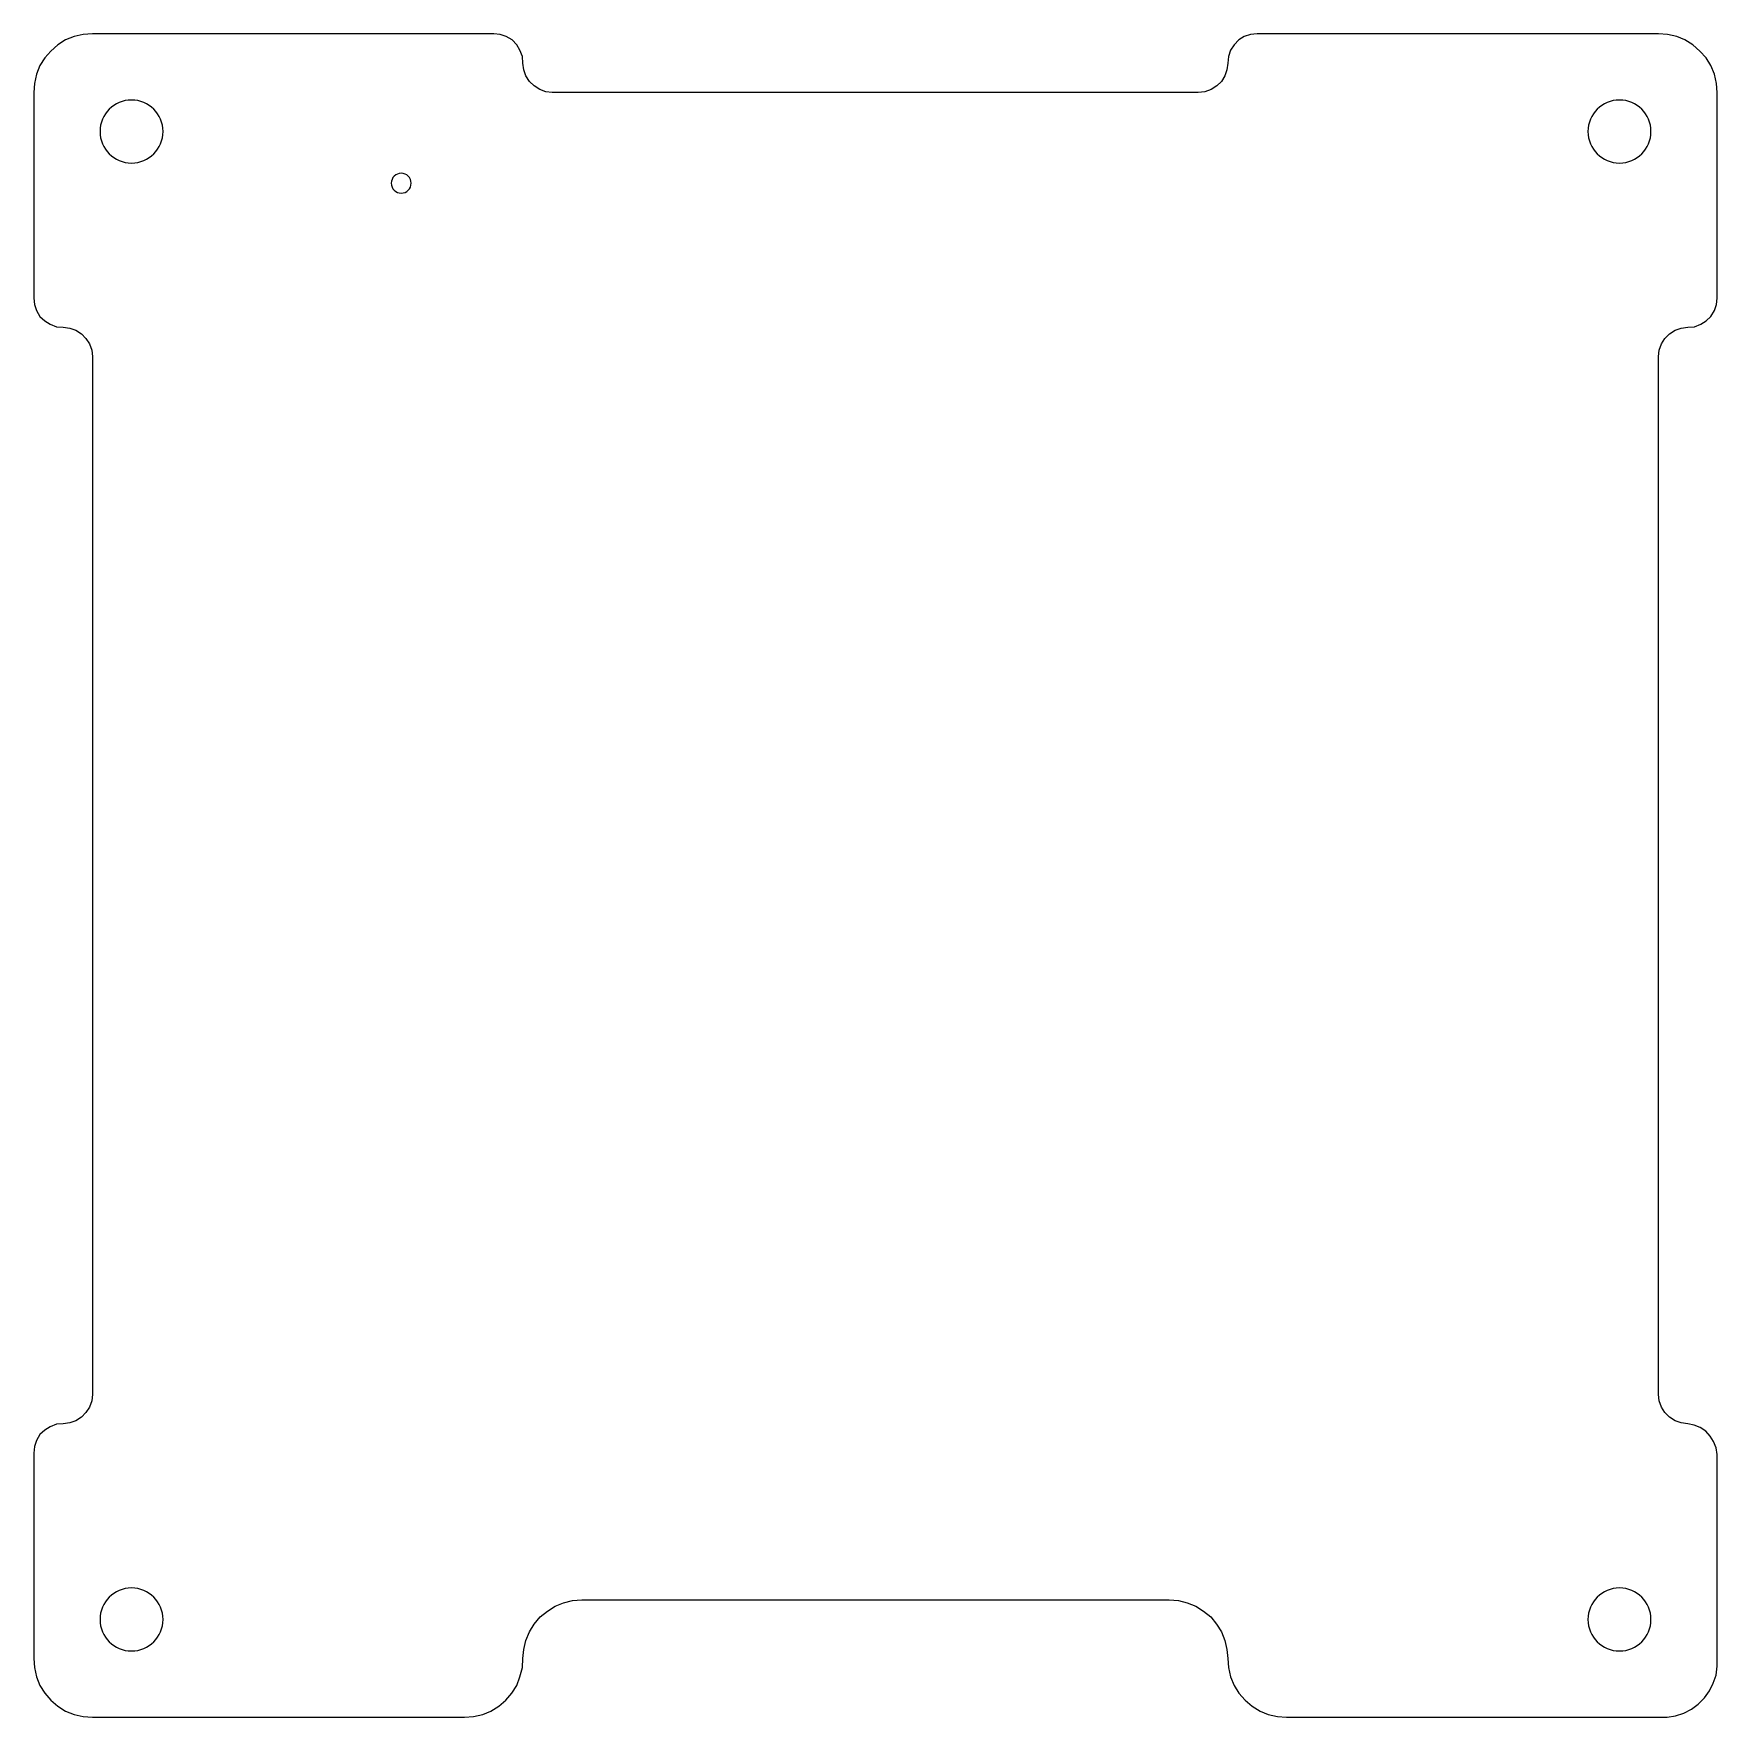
# Model space of a CAD drawing. Header units: millimetres. Extents: x -43 to 43, y -43 to 43.
import ezdxf

# ---------------------------------------------------------------- set-up
doc = ezdxf.new("R2010")
doc.units = ezdxf.units.MM
doc.header["$MEASUREMENT"] = 0
doc.layers.add('Camada 1', color=7, linetype='Continuous')

msp = doc.modelspace()

# ---------------------------------------------------------------- linework, layer by layer
at = {"layer": 'Camada 1', "color": 250, "lineweight": 18}
for points, knots in [([(39.9635, -43.0393), (39.9635, -43.0393), (20.9677, -43.0393), (20.9677, -43.0393), (20.9677, -43.0393), (20.5019, -42.997), (20.5019, -42.997), (20.5019, -42.997), (20.0359, -42.8911), (20.0359, -42.8911), (20.0359, -42.8911), (19.6124, -42.7216), (19.6124, -42.7216), (19.6124, -42.7216), (19.21, -42.4675), (19.21, -42.4675), (19.21, -42.4675), (18.8501, -42.1711), (18.8501, -42.1711), (18.8501, -42.1711), (18.5324, -41.8111), (18.5324, -41.8111), (18.5324, -41.8111), (18.2994, -41.4087), (18.2994, -41.4087), (18.2994, -41.4087), (18.1088, -40.964), (18.1088, -40.964), (18.1088, -40.964), (18.0029, -40.4981), (18.0029, -40.4981), (18.0029, -40.4981), (17.9606, -40.0322), (17.9606, -40.0322), (17.9606, -40.0322), (17.9182, -39.5663), (17.9182, -39.5663), (17.9182, -39.5663), (17.8124, -39.1216), (17.8124, -39.1216), (17.8124, -39.1216), (17.643, -38.6769), (17.643, -38.6769), (17.643, -38.6769), (17.3888, -38.2745), (17.3888, -38.2745), (17.3888, -38.2745), (17.0923, -37.9145), (17.0923, -37.9145), (17.0923, -37.9145), (16.7323, -37.618), (16.7323, -37.618), (16.7323, -37.618), (16.3299, -37.3639), (16.3299, -37.3639), (16.3299, -37.3639), (15.8852, -37.1944), (15.8852, -37.1944), (15.8852, -37.1944), (15.4405, -37.0674), (15.4405, -37.0674), (15.4405, -37.0674), (14.9747, -37.0463), (14.9747, -37.0463), (5.8882, -37.0463), (-5.9666, -37.0452), (-15.0333, -37.0463), (-15.0333, -37.0463), (-15.4992, -37.0674), (-15.4992, -37.0674), (-15.4992, -37.0674), (-15.965, -37.1944), (-15.965, -37.1944), (-15.965, -37.1944), (-16.3886, -37.3639), (-16.3886, -37.3639), (-16.3886, -37.3639), (-16.7909, -37.618), (-16.7909, -37.618), (-16.7909, -37.618), (-17.151, -37.9145), (-17.151, -37.9145), (-17.151, -37.9145), (-17.4687, -38.2745), (-17.4687, -38.2745), (-17.4687, -38.2745), (-17.7016, -38.6769), (-17.7016, -38.6769), (-17.7016, -38.6769), (-17.8922, -39.1216), (-17.8922, -39.1216), (-17.8922, -39.1216), (-17.998, -39.5663), (-17.998, -39.5663), (-17.998, -39.5663), (-18.0404, -40.0322), (-18.0404, -40.0322), (-18.0404, -40.0322), (-18.0615, -40.4981), (-18.0615, -40.4981), (-18.0615, -40.4981), (-18.1886, -40.964), (-18.1886, -40.964), (-18.1886, -40.964), (-18.3581, -41.4087), (-18.3581, -41.4087), (-18.3581, -41.4087), (-18.6122, -41.8111), (-18.6122, -41.8111), (-18.6122, -41.8111), (-18.9087, -42.1711), (-18.9087, -42.1711), (-18.9087, -42.1711), (-19.2686, -42.4675), (-19.2686, -42.4675), (-19.2686, -42.4675), (-19.671, -42.7216), (-19.671, -42.7216), (-19.671, -42.7216), (-20.0945, -42.8911), (-20.0945, -42.8911), (-20.0945, -42.8911), (-20.5605, -42.997), (-20.5605, -42.997), (-20.5605, -42.997), (-21.0264, -43.0393), (-21.0264, -43.0393), (-21.0264, -43.0393), (-40.0222, -43.0393), (-40.0222, -43.0393), (-40.0222, -43.0393), (-40.5093, -42.997), (-40.5093, -42.997), (-40.5093, -42.997), (-40.954, -42.8911), (-40.954, -42.8911), (-40.954, -42.8911), (-41.3987, -42.7216), (-41.3987, -42.7216), (-41.3987, -42.7216), (-41.8011, -42.4675), (-41.8011, -42.4675), (-41.8011, -42.4675), (-42.1611, -42.1711), (-42.1611, -42.1711), (-42.1611, -42.1711), (-42.4575, -41.8111), (-42.4575, -41.8111), (-42.4575, -41.8111), (-42.7116, -41.4087), (-42.7116, -41.4087), (-42.7116, -41.4087), (-42.8811, -40.964), (-42.8811, -40.964), (-42.8811, -40.964), (-42.987, -40.4981), (-42.987, -40.4981), (-42.987, -40.4981), (-43.0293, -40.0322), (-43.0293, -40.0322), (-43.0293, -40.0322), (-43.0293, -29.5496), (-43.0293, -29.5496), (-43.0293, -29.5496), (-42.987, -29.2107), (-42.987, -29.2107), (-42.987, -29.2107), (-42.8811, -28.8931), (-42.8811, -28.8931), (-42.8811, -28.8931), (-42.7116, -28.5966), (-42.7116, -28.5966), (-42.7116, -28.5966), (-42.4575, -28.3636), (-42.4575, -28.3636), (-42.4575, -28.3636), (-42.1823, -28.1942), (-42.1823, -28.1942), (-42.1823, -28.1942), (-41.8646, -28.0672), (-41.8646, -28.0672), (-41.8646, -28.0672), (-41.5258, -28.0459), (-41.5258, -28.0459), (-41.5258, -28.0459), (-41.1869, -28.0036), (-41.1869, -28.0036), (-41.1869, -28.0036), (-40.8692, -27.8978), (-40.8692, -27.8978), (-40.8692, -27.8978), (-40.594, -27.7072), (-40.594, -27.7072), (-40.594, -27.7072), (-40.361, -27.4742), (-40.361, -27.4742), (-40.361, -27.4742), (-40.1704, -27.1989), (-40.1704, -27.1989), (-40.1704, -27.1989), (-40.0645, -26.8813), (-40.0645, -26.8813), (-40.0645, -26.8813), (-40.0222, -26.5424), (-40.0222, -26.5424), (-40.0222, -26.5424), (-40.0222, 26.4638), (-40.0222, 26.4638), (-40.0222, 26.4638), (-40.0645, 26.8026), (-40.0645, 26.8026), (-40.0645, 26.8026), (-40.1704, 27.1202), (-40.1704, 27.1202), (-40.1704, 27.1202), (-40.361, 27.3956), (-40.361, 27.3956), (-40.361, 27.3956), (-40.594, 27.6285), (-40.594, 27.6285), (-40.594, 27.6285), (-40.8692, 27.8191), (-40.8692, 27.8191), (-40.8692, 27.8191), (-41.1869, 27.925), (-41.1869, 27.925), (-41.1869, 27.925), (-41.5258, 27.9673), (-41.5258, 27.9673), (-41.5258, 27.9673), (-41.8646, 27.9886), (-41.8646, 27.9886), (-41.8646, 27.9886), (-42.1823, 28.1156), (-42.1823, 28.1156), (-42.1823, 28.1156), (-42.4575, 28.285), (-42.4575, 28.285), (-42.4575, 28.285), (-42.7116, 28.5179), (-42.7116, 28.5179), (-42.7116, 28.5179), (-42.8811, 28.8145), (-42.8811, 28.8145), (-42.8811, 28.8145), (-42.987, 29.1321), (-42.987, 29.1321), (-42.987, 29.1321), (-43.0293, 29.4498), (-43.0293, 29.4498), (-43.0293, 29.4498), (-43.0293, 39.9535), (-43.0293, 39.9535), (-43.0293, 39.9535), (-42.987, 40.4195), (-42.987, 40.4195), (-42.987, 40.4195), (-42.8811, 40.8854), (-42.8811, 40.8854), (-42.8811, 40.8854), (-42.7116, 41.3301), (-42.7116, 41.3301), (-42.7116, 41.3301), (-42.4575, 41.7324), (-42.4575, 41.7324), (-42.4575, 41.7324), (-42.1611, 42.0713), (-42.1611, 42.0713), (-42.1611, 42.0713), (-41.8011, 42.3889), (-41.8011, 42.3889), (-41.8011, 42.3889), (-41.3987, 42.643), (-41.3987, 42.643), (-41.3987, 42.643), (-40.954, 42.8124), (-40.954, 42.8124), (-40.954, 42.8124), (-40.5093, 42.9184), (-40.5093, 42.9184), (-40.5093, 42.9184), (-40.0222, 42.9607), (-40.0222, 42.9607), (-40.0222, 42.9607), (-19.5228, 42.9607), (-19.5228, 42.9607), (-19.5228, 42.9607), (-19.2051, 42.9184), (-19.2051, 42.9184), (-19.2051, 42.9184), (-18.8875, 42.8124), (-18.8875, 42.8124), (-18.8875, 42.8124), (-18.591, 42.643), (-18.591, 42.643), (-18.591, 42.643), (-18.3581, 42.3889), (-18.3581, 42.3889), (-18.3581, 42.3889), (-18.1886, 42.1136), (-18.1886, 42.1136), (-18.1886, 42.1136), (-18.0615, 41.7959), (-18.0615, 41.7959), (-18.0615, 41.7959), (-18.0404, 41.4572), (-18.0404, 41.4572), (-18.0404, 41.4572), (-17.998, 41.1183), (-17.998, 41.1183), (-17.998, 41.1183), (-17.8922, 40.8006), (-17.8922, 40.8006), (-17.8922, 40.8006), (-17.7016, 40.5253), (-17.7016, 40.5253), (-17.7016, 40.5253), (-17.4687, 40.2924), (-17.4687, 40.2924), (-17.4687, 40.2924), (-17.1721, 40.1018), (-17.1721, 40.1018), (-17.1721, 40.1018), (-16.8757, 39.9959), (-16.8757, 39.9959), (-16.8757, 39.9959), (-16.5368, 39.9535), (-16.5368, 39.9535), (-16.5368, 39.9535), (16.457, 39.9535), (16.457, 39.9535), (16.457, 39.9535), (16.7959, 39.9959), (16.7959, 39.9959), (16.7959, 39.9959), (17.1135, 40.1018), (17.1135, 40.1018), (17.1135, 40.1018), (17.41, 40.2924), (17.41, 40.2924), (17.41, 40.2924), (17.643, 40.5253), (17.643, 40.5253), (17.643, 40.5253), (17.8124, 40.8006), (17.8124, 40.8006), (17.8124, 40.8006), (17.9182, 41.1183), (17.9182, 41.1183), (17.9182, 41.1183), (17.9606, 41.4572), (17.9606, 41.4572), (17.9606, 41.4572), (18.0029, 41.7959), (18.0029, 41.7959), (18.0029, 41.7959), (18.1088, 42.1136), (18.1088, 42.1136), (18.1088, 42.1136), (18.2994, 42.3889), (18.2994, 42.3889), (18.2994, 42.3889), (18.5324, 42.643), (18.5324, 42.643), (18.5324, 42.643), (18.8076, 42.8124), (18.8076, 42.8124), (18.8076, 42.8124), (19.1253, 42.9184), (19.1253, 42.9184), (19.1253, 42.9184), (19.4642, 42.9607), (19.4642, 42.9607), (19.4642, 42.9607), (39.9635, 42.9607), (39.9635, 42.9607), (39.9635, 42.9607), (40.4295, 42.9184), (40.4295, 42.9184), (40.4295, 42.9184), (40.8954, 42.8124), (40.8954, 42.8124), (40.8954, 42.8124), (41.3189, 42.643), (41.3189, 42.643), (41.3189, 42.643), (41.7213, 42.3889), (41.7213, 42.3889), (41.7213, 42.3889), (42.0813, 42.0713), (42.0813, 42.0713), (42.0813, 42.0713), (42.3989, 41.7324), (42.3989, 41.7324), (42.3989, 41.7324), (42.6318, 41.3301), (42.6318, 41.3301), (42.6318, 41.3301), (42.8224, 40.8854), (42.8224, 40.8854), (42.8224, 40.8854), (42.9284, 40.4195), (42.9284, 40.4195), (42.9284, 40.4195), (42.9707, 39.9535), (42.9707, 39.9535), (42.9707, 39.9535), (42.9707, 29.4498), (42.9707, 29.4498), (42.9707, 29.4498), (42.9284, 29.1321), (42.9284, 29.1321), (42.9284, 29.1321), (42.8224, 28.8145), (42.8224, 28.8145), (42.8224, 28.8145), (42.6318, 28.5179), (42.6318, 28.5179), (42.6318, 28.5179), (42.3989, 28.285), (42.3989, 28.285), (42.3989, 28.285), (42.1236, 28.1156), (42.1236, 28.1156), (42.1236, 28.1156), (41.8059, 27.9886), (41.8059, 27.9886), (41.8059, 27.9886), (41.4672, 27.9673), (41.4672, 27.9673), (41.4672, 27.9673), (41.1283, 27.925), (41.1283, 27.925), (41.1283, 27.925), (40.8106, 27.8191), (40.8106, 27.8191), (40.8106, 27.8191), (40.5353, 27.6285), (40.5353, 27.6285), (40.5353, 27.6285), (40.2812, 27.3956), (40.2812, 27.3956), (40.2812, 27.3956), (40.1118, 27.1202), (40.1118, 27.1202), (40.1118, 27.1202), (40.0059, 26.8026), (40.0059, 26.8026), (40.0059, 26.8026), (39.9635, 26.4638), (39.9635, 26.4638), (39.9635, 26.4638), (39.9635, -26.5424), (39.9635, -26.5424), (39.9635, -26.5424), (40.0059, -26.8813), (40.0059, -26.8813), (40.0059, -26.8813), (40.1118, -27.1989), (40.1118, -27.1989), (40.1118, -27.1989), (40.2812, -27.4742), (40.2812, -27.4742), (40.2812, -27.4742), (40.5353, -27.7072), (40.5353, -27.7072), (40.5353, -27.7072), (40.8106, -27.8978), (40.8106, -27.8978), (40.8106, -27.8978), (41.1283, -28.0036), (41.1283, -28.0036), (41.1283, -28.0036), (41.4672, -28.0459), (41.4672, -28.0459), (41.4672, -28.0459), (41.7848, -28.1095), (41.7848, -28.1095), (41.7848, -28.1095), (42.1025, -28.2365), (42.1025, -28.2365), (42.1025, -28.2365), (42.3777, -28.4271), (42.3777, -28.4271), (42.3777, -28.4271), (42.6107, -28.6813), (42.6107, -28.6813), (42.6107, -28.6813), (42.7801, -28.9566), (42.7801, -28.9566), (42.7801, -28.9566), (42.9072, -29.2742), (42.9072, -29.2742), (42.9072, -29.2742), (42.9707, -29.6131), (42.9707, -29.6131), (42.9707, -29.6131), (42.9707, -29.9308), (42.9707, -29.9308), (42.9707, -29.9308), (42.9707, -40.4345), (42.9707, -40.4345), (42.9707, -40.4345), (42.9072, -40.8792), (42.9072, -40.8792), (42.9072, -40.8792), (42.7589, -41.3028), (42.7589, -41.3028), (42.7589, -41.3028), (42.5683, -41.684), (42.5683, -41.684), (42.5683, -41.684), (42.3142, -42.044), (42.3142, -42.044), (42.3142, -42.044), (41.9965, -42.3617), (41.9965, -42.3617), (41.9965, -42.3617), (41.6578, -42.6158), (41.6578, -42.6158), (41.6578, -42.6158), (41.2554, -42.8276), (41.2554, -42.8276), (41.2554, -42.8276), (40.8318, -42.9547), (40.8318, -42.9547), (40.8318, -42.9547), (40.4082, -43.0393), (40.4082, -43.0393), (40.4082, -43.0393), (39.9635, -43.0393), (39.9635, -43.0393)], [0, 0, 0, 0, 0.0056497, 0.0056497, 0.0056497, 0.0112994, 0.0112994, 0.0112994, 0.0169492, 0.0169492, 0.0169492, 0.0225989, 0.0225989, 0.0225989, 0.0282486, 0.0282486, 0.0282486, 0.0338983, 0.0338983, 0.0338983, 0.039548, 0.039548, 0.039548, 0.0451977, 0.0451977, 0.0451977, 0.0508475, 0.0508475, 0.0508475, 0.0564972, 0.0564972, 0.0564972, 0.0621469, 0.0621469, 0.0621469, 0.0677966, 0.0677966, 0.0677966, 0.0734463, 0.0734463, 0.0734463, 0.079096, 0.079096, 0.079096, 0.0847458, 0.0847458, 0.0847458, 0.0903955, 0.0903955, 0.0903955, 0.0960452, 0.0960452, 0.0960452, 0.1016949, 0.1016949, 0.1016949, 0.1073446, 0.1073446, 0.1073446, 0.1129944, 0.1129944, 0.1129944, 0.1186441, 0.1186441, 0.1186441, 0.1242938, 0.1242938, 0.1242938, 0.1299435, 0.1299435, 0.1299435, 0.1355932, 0.1355932, 0.1355932, 0.1412429, 0.1412429, 0.1412429, 0.1468927, 0.1468927, 0.1468927, 0.1525424, 0.1525424, 0.1525424, 0.1581921, 0.1581921, 0.1581921, 0.1638418, 0.1638418, 0.1638418, 0.1694915, 0.1694915, 0.1694915, 0.1751412, 0.1751412, 0.1751412, 0.180791, 0.180791, 0.180791, 0.1864407, 0.1864407, 0.1864407, 0.1920904, 0.1920904, 0.1920904, 0.1977401, 0.1977401, 0.1977401, 0.2033898, 0.2033898, 0.2033898, 0.2090395, 0.2090395, 0.2090395, 0.2146893, 0.2146893, 0.2146893, 0.220339, 0.220339, 0.220339, 0.2259887, 0.2259887, 0.2259887, 0.2316384, 0.2316384, 0.2316384, 0.2372881, 0.2372881, 0.2372881, 0.2429379, 0.2429379, 0.2429379, 0.2485876, 0.2485876, 0.2485876, 0.2542373, 0.2542373, 0.2542373, 0.259887, 0.259887, 0.259887, 0.2655367, 0.2655367, 0.2655367, 0.2711864, 0.2711864, 0.2711864, 0.2768362, 0.2768362, 0.2768362, 0.2824859, 0.2824859, 0.2824859, 0.2881356, 0.2881356, 0.2881356, 0.2937853, 0.2937853, 0.2937853, 0.299435, 0.299435, 0.299435, 0.3050847, 0.3050847, 0.3050847, 0.3107345, 0.3107345, 0.3107345, 0.3163842, 0.3163842, 0.3163842, 0.3220339, 0.3220339, 0.3220339, 0.3276836, 0.3276836, 0.3276836, 0.3333333, 0.3333333, 0.3333333, 0.3389831, 0.3389831, 0.3389831, 0.3446328, 0.3446328, 0.3446328, 0.3502825, 0.3502825, 0.3502825, 0.3559322, 0.3559322, 0.3559322, 0.3615819, 0.3615819, 0.3615819, 0.3672316, 0.3672316, 0.3672316, 0.3728814, 0.3728814, 0.3728814, 0.3785311, 0.3785311, 0.3785311, 0.3841808, 0.3841808, 0.3841808, 0.3898305, 0.3898305, 0.3898305, 0.3954802, 0.3954802, 0.3954802, 0.4011299, 0.4011299, 0.4011299, 0.4067797, 0.4067797, 0.4067797, 0.4124294, 0.4124294, 0.4124294, 0.4180791, 0.4180791, 0.4180791, 0.4237288, 0.4237288, 0.4237288, 0.4293785, 0.4293785, 0.4293785, 0.4350282, 0.4350282, 0.4350282, 0.440678, 0.440678, 0.440678, 0.4463277, 0.4463277, 0.4463277, 0.4519774, 0.4519774, 0.4519774, 0.4576271, 0.4576271, 0.4576271, 0.4632768, 0.4632768, 0.4632768, 0.4689266, 0.4689266, 0.4689266, 0.4745763, 0.4745763, 0.4745763, 0.480226, 0.480226, 0.480226, 0.4858757, 0.4858757, 0.4858757, 0.4915254, 0.4915254, 0.4915254, 0.4971751, 0.4971751, 0.4971751, 0.5028249, 0.5028249, 0.5028249, 0.5084746, 0.5084746, 0.5084746, 0.5141243, 0.5141243, 0.5141243, 0.519774, 0.519774, 0.519774, 0.5254237, 0.5254237, 0.5254237, 0.5310734, 0.5310734, 0.5310734, 0.5367232, 0.5367232, 0.5367232, 0.5423729, 0.5423729, 0.5423729, 0.5480226, 0.5480226, 0.5480226, 0.5536723, 0.5536723, 0.5536723, 0.559322, 0.559322, 0.559322, 0.5649718, 0.5649718, 0.5649718, 0.5706215, 0.5706215, 0.5706215, 0.5762712, 0.5762712, 0.5762712, 0.5819209, 0.5819209, 0.5819209, 0.5875706, 0.5875706, 0.5875706, 0.5932203, 0.5932203, 0.5932203, 0.5988701, 0.5988701, 0.5988701, 0.6045198, 0.6045198, 0.6045198, 0.6101695, 0.6101695, 0.6101695, 0.6158192, 0.6158192, 0.6158192, 0.6214689, 0.6214689, 0.6214689, 0.6271186, 0.6271186, 0.6271186, 0.6327684, 0.6327684, 0.6327684, 0.6384181, 0.6384181, 0.6384181, 0.6440678, 0.6440678, 0.6440678, 0.6497175, 0.6497175, 0.6497175, 0.6553672, 0.6553672, 0.6553672, 0.6610169, 0.6610169, 0.6610169, 0.6666667, 0.6666667, 0.6666667, 0.6723164, 0.6723164, 0.6723164, 0.6779661, 0.6779661, 0.6779661, 0.6836158, 0.6836158, 0.6836158, 0.6892655, 0.6892655, 0.6892655, 0.6949153, 0.6949153, 0.6949153, 0.700565, 0.700565, 0.700565, 0.7062147, 0.7062147, 0.7062147, 0.7118644, 0.7118644, 0.7118644, 0.7175141, 0.7175141, 0.7175141, 0.7231638, 0.7231638, 0.7231638, 0.7288136, 0.7288136, 0.7288136, 0.7344633, 0.7344633, 0.7344633, 0.740113, 0.740113, 0.740113, 0.7457627, 0.7457627, 0.7457627, 0.7514124, 0.7514124, 0.7514124, 0.7570621, 0.7570621, 0.7570621, 0.7627119, 0.7627119, 0.7627119, 0.7683616, 0.7683616, 0.7683616, 0.7740113, 0.7740113, 0.7740113, 0.779661, 0.779661, 0.779661, 0.7853107, 0.7853107, 0.7853107, 0.7909605, 0.7909605, 0.7909605, 0.7966102, 0.7966102, 0.7966102, 0.8022599, 0.8022599, 0.8022599, 0.8079096, 0.8079096, 0.8079096, 0.8135593, 0.8135593, 0.8135593, 0.819209, 0.819209, 0.819209, 0.8248588, 0.8248588, 0.8248588, 0.8305085, 0.8305085, 0.8305085, 0.8361582, 0.8361582, 0.8361582, 0.8418079, 0.8418079, 0.8418079, 0.8474576, 0.8474576, 0.8474576, 0.8531073, 0.8531073, 0.8531073, 0.8587571, 0.8587571, 0.8587571, 0.8644068, 0.8644068, 0.8644068, 0.8700565, 0.8700565, 0.8700565, 0.8757062, 0.8757062, 0.8757062, 0.8813559, 0.8813559, 0.8813559, 0.8870056, 0.8870056, 0.8870056, 0.8926554, 0.8926554, 0.8926554, 0.8983051, 0.8983051, 0.8983051, 0.9039548, 0.9039548, 0.9039548, 0.9096045, 0.9096045, 0.9096045, 0.9152542, 0.9152542, 0.9152542, 0.920904, 0.920904, 0.920904, 0.9265537, 0.9265537, 0.9265537, 0.9322034, 0.9322034, 0.9322034, 0.9378531, 0.9378531, 0.9378531, 0.9435028, 0.9435028, 0.9435028, 0.9491525, 0.9491525, 0.9491525, 0.9548023, 0.9548023, 0.9548023, 0.960452, 0.960452, 0.960452, 0.9661017, 0.9661017, 0.9661017, 0.9717514, 0.9717514, 0.9717514, 0.9774011, 0.9774011, 0.9774011, 0.9830508, 0.9830508, 0.9830508, 0.9887006, 0.9887006, 0.9887006, 0.9943503, 0.9943503, 0.9943503, 1, 1, 1, 1]), ([(-36.4221, 37.9629), (-36.4221, 37.074), (-37.1427, 36.3535), (-38.0315, 36.3535), (-38.9204, 36.3535), (-39.641, 37.074), (-39.641, 37.9629), (-39.641, 38.8518), (-38.9204, 39.5723), (-38.0315, 39.5723), (-37.1427, 39.5723), (-36.4221, 38.8518), (-36.4221, 37.9629)], [0, 0, 0, 0, 0.25, 0.25, 0.25, 0.5, 0.5, 0.5, 0.75, 0.75, 0.75, 1, 1, 1, 1]), ([(39.5823, 37.9629), (39.5823, 37.074), (38.8618, 36.3535), (37.9729, 36.3535), (37.084, 36.3535), (36.3635, 37.074), (36.3635, 37.9629), (36.3635, 38.8518), (37.084, 39.5723), (37.9729, 39.5723), (38.8618, 39.5723), (39.5823, 38.8518), (39.5823, 37.9629)], [0, 0, 0, 0, 0.25, 0.25, 0.25, 0.5, 0.5, 0.5, 0.75, 0.75, 0.75, 1, 1, 1, 1]), ([(-23.7462, 35.3226), (-23.7462, 35.0418), (-23.9738, 34.8143), (-24.2545, 34.8143), (-24.5351, 34.8143), (-24.7627, 35.0418), (-24.7627, 35.3226), (-24.7627, 35.6033), (-24.5351, 35.8308), (-24.2545, 35.8308), (-23.9738, 35.8308), (-23.7462, 35.6033), (-23.7462, 35.3226)], [0, 0, 0, 0, 0.25, 0.25, 0.25, 0.5, 0.5, 0.5, 0.75, 0.75, 0.75, 1, 1, 1, 1]), ([(-36.4221, -38.0415), (-36.4221, -38.9304), (-37.1427, -39.651), (-38.0315, -39.651), (-38.9204, -39.651), (-39.641, -38.9304), (-39.641, -38.0415), (-39.641, -37.1527), (-38.9204, -36.4321), (-38.0315, -36.4321), (-37.1427, -36.4321), (-36.4221, -37.1527), (-36.4221, -38.0415)], [0, 0, 0, 0, 0.25, 0.25, 0.25, 0.5, 0.5, 0.5, 0.75, 0.75, 0.75, 1, 1, 1, 1]), ([(39.5823, -38.0415), (39.5823, -38.9304), (38.8618, -39.651), (37.9729, -39.651), (37.084, -39.651), (36.3635, -38.9304), (36.3635, -38.0415), (36.3635, -37.1527), (37.084, -36.4321), (37.9729, -36.4321), (38.8618, -36.4321), (39.5823, -37.1527), (39.5823, -38.0415)], [0, 0, 0, 0, 0.25, 0.25, 0.25, 0.5, 0.5, 0.5, 0.75, 0.75, 0.75, 1, 1, 1, 1])]:
    msp.add_open_spline(points, degree=3, knots=knots, dxfattribs=at)

doc.saveas('drawing.dxf')
